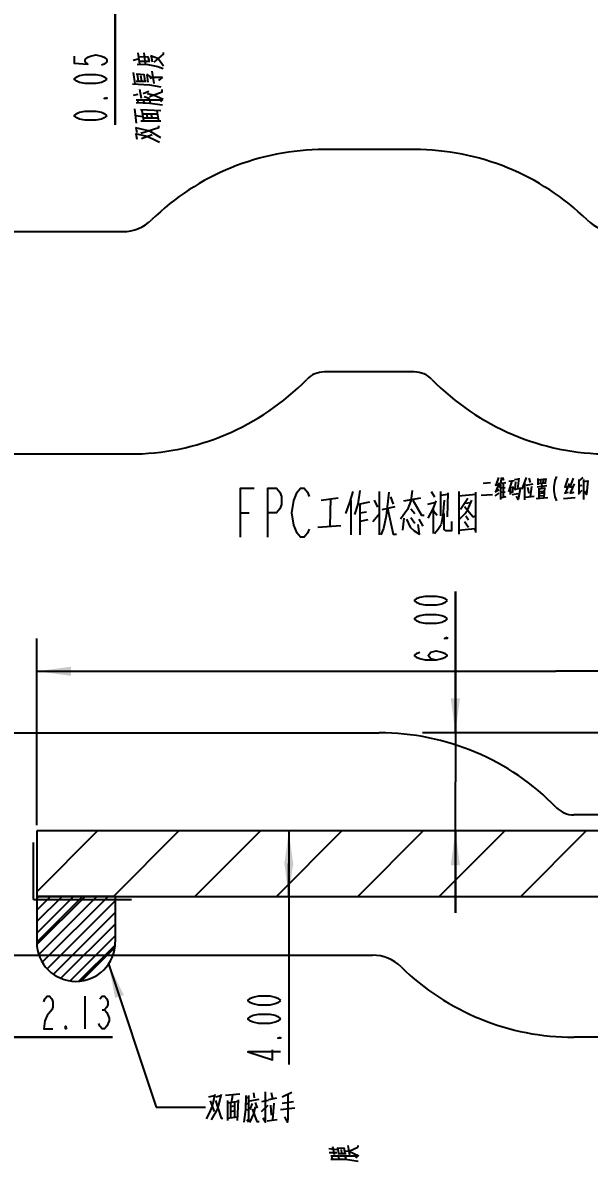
# Model space of a CAD drawing. Header units: millimetres. Extents: x 0 to 210, y 0 to 297.
# Drawn here: x 58.2 to 92.8, y 150.1 to 219.7 of the extents above; entities that cross this region are included whole.
import ezdxf

# ---------------------------------------------------------------- set-up
doc = ezdxf.new("R2010")
doc.units = ezdxf.units.MM
doc.header["$LTSCALE"] = 19.36
doc.layers.get('0').update_dxf_attribs({"linetype": 'CONTINUOUS'})
doc.styles.get("Standard").update_dxf_attribs({"font": 'SIMPLEX.SHX', "width": 0.56})
doc.dimstyles.new('DIMSTYLE_3', dxfattribs={"dimtxt": 2, "dimasz": 2.1, "dimexe": 2, "dimexo": 0.35, "dimgap": 0.5, "dimtad": 1, "dimzin": 0, "dimdsep": 46, "dimtxsty": 'STANDARD', "dimblk": '_FILLED', "dimblk1": '_FILLED', "dimblk2": '_FILLED', "dimcen": 0.09, "dimazin": 0, "dimtp": 0.01, "dimtm": 0.01, "dimtfac": 1, "dimtofl": 0, "dimtmove": 0, "dimatfit": 3, "dimldrblk": '_FILLED', "dimfxl": 1, "dimtolj": 1, "dimtzin": 0, "dimarcsym": 0})
doc.dimstyles.get("Standard").update_dxf_attribs({"dimtxt": 2, "dimasz": 2.1, "dimexe": 2, "dimexo": 0.35, "dimtad": 1, "dimzin": 0, "dimdsep": 46, "dimtxsty": 'STANDARD', "dimblk": '_FILLED', "dimblk1": '_FILLED', "dimblk2": '_FILLED', "dimcen": 0.09, "dimazin": 0, "dimtol": 1, "dimtp": 0.01, "dimtm": 0.01, "dimtfac": 1, "dimtofl": 0, "dimtmove": 0, "dimatfit": 3, "dimldrblk": '_FILLED', "dimfxl": 1, "dimtolj": 1, "dimtzin": 0, "dimarcsym": 0})

# ---------------------------------------------------------------- blocks, each defined once
blk = doc.blocks.new('_FILLED')
at = {"color": 0, "linetype": 'BYBLOCK'}
blk.add_solid([(0, 0), (-1, 0.133), (-1, -0.133)], dxfattribs=at)
blk = doc.blocks.new('*D3')
at = {"color": 2}
for p, q in [((63.866, 229.722), (63.866, 234.722)), ((63.866, 234.722), (63.866, 229.697)), ((63.866, 213.446), (63.866, 229.697)), ((63.866, 229.672), (63.866, 213.446))]:
    blk.add_line(p, q, dxfattribs=at)
at = {"color": 2, "xscale": 2.1, "yscale": 2.1, "zscale": 2.1}
for p, rotation in [((63.866, 229.722), 270), ((63.866, 229.672), 90)]:
    blk.add_blockref('_FILLED', p, dxfattribs=dict(at, rotation=rotation))
blk = doc.blocks.new('*D15')
at = {"color": 2}
for p, q in [((50.136, 168.021), (50.136, 155.664)), ((48.006, 163.323), (48.006, 155.664)), ((48.006, 157.664), (43.006, 157.664)), ((43.006, 157.664), (49.071, 157.664)), ((63.708, 157.664), (49.071, 157.664)), ((50.136, 157.664), (63.708, 157.664))]:
    blk.add_line(p, q, dxfattribs=at)
at = {"color": 2, "xscale": 2.1, "yscale": 2.1, "zscale": 2.1}
blk.add_blockref('_FILLED', (48.006, 157.664), dxfattribs=at)
at = {"color": 2, "xscale": 2.1, "yscale": 2.1, "zscale": 2.1, "rotation": 180}
blk.add_blockref('_FILLED', (50.136, 157.664), dxfattribs=at)
blk = doc.blocks.new('*D27')
at = {"color": 2}
for p, q in [((84.665, 176.273), (84.665, 184.915)), ((84.665, 184.915), (84.665, 173.273)), ((108.945, 176.273), (82.665, 176.273)), ((84.665, 165.273), (84.665, 173.273)), ((84.665, 170.273), (84.665, 165.273))]:
    blk.add_line(p, q, dxfattribs=at)
at = {"color": 2, "xscale": 2.1, "yscale": 2.1, "zscale": 2.1}
for p, rotation in [((84.665, 176.273), 270), ((84.665, 170.273), 90)]:
    blk.add_blockref('_FILLED', p, dxfattribs=dict(at, rotation=rotation))
blk = doc.blocks.new('*D28')
at = {"color": 2}
for p, q in [((74.484, 170.273), (74.484, 168.273)), ((74.484, 166.273), (74.484, 168.273)), ((74.484, 168.273), (74.484, 155.988))]:
    blk.add_line(p, q, dxfattribs=at)
at = {"color": 2, "xscale": 2.1, "yscale": 2.1, "zscale": 2.1}
for p, rotation in [((74.484, 170.273), 90), ((74.484, 166.273), 270)]:
    blk.add_blockref('_FILLED', p, dxfattribs=dict(at, rotation=rotation))
blk = doc.blocks.new('*D29')
at = {"color": 2}
for p, q in [((59.077, 170.623), (59.077, 182.034)), ((122.53, 170.623), (122.53, 182.034)), ((59.077, 180.034), (90.803, 180.034)), ((122.53, 180.034), (90.803, 180.034))]:
    blk.add_line(p, q, dxfattribs=at)
at = {"color": 2, "xscale": 2.1, "yscale": 2.1, "zscale": 2.1, "rotation": 180}
blk.add_blockref('_FILLED', (59.077, 180.034), dxfattribs=at)
at = {"color": 2, "xscale": 2.1, "yscale": 2.1, "zscale": 2.1}
blk.add_blockref('_FILLED', (122.53, 180.034), dxfattribs=at)

msp = doc.modelspace()

# ---------------------------------------------------------------- linework, layer by layer
at = {"color": 2}
for p, q in [((64.963, 217.393), (65.286, 217.473)), ((65.383, 217.153), (65.286, 217.846)), ((65.899, 217.58), (65.383, 217.606)), ((65.383, 217.34), (65.995, 217.34)), ((65.737, 217.18), (65.641, 217.846)), ((65.963, 217.34), (65.899, 217.606)), ((66.157, 217.286), (66.092, 217.633)), ((66.512, 217.473), (66.834, 217.046)), ((65.092, 215.953), (64.995, 216.646)), ((65.641, 216.513), (65.157, 216.54)), ((65.221, 216.54), (65.286, 216.113)), ((65.705, 216.113), (65.641, 216.54)), ((66.125, 216.326), (65.802, 216.54)), ((65.899, 216.06), (65.834, 216.513)), ((66.254, 215.98), (66.125, 216.726)), ((65.157, 216.113), (65.77, 216.113)), ((65.512, 216.113), (65.447, 216.433)), ((66.77, 216.353), (66.512, 216.166)), ((64.995, 215.26), (65.286, 215.313)), ((65.479, 215.046), (65.383, 215.606)), ((65.576, 215.366), (65.931, 215.5)), ((65.641, 215.18), (65.995, 215.046)), ((65.06, 214.433), (65.157, 213.553)), ((65.157, 214.966), (66.737, 214.966)), ((65.157, 214.806), (65.995, 214.78)), ((65.286, 214.806), (65.254, 214.966)), ((65.673, 214.806), (65.608, 214.94)), ((66.028, 214.78), (65.995, 214.94)), ((65.995, 214.78), (66.77, 214.673)), ((66.77, 214.966), (66.641, 214.86)), ((65.576, 213.926), (65.125, 214.006)), ((66.673, 214.3), (65.415, 214.353)), ((65.512, 214.326), (65.608, 213.686)), ((65.576, 214.113), (66.479, 214.113)), ((65.576, 213.873), (66.512, 213.873)), ((65.802, 214.06), (65.834, 213.873)), ((66.125, 213.873), (66.092, 214.06)), ((66.544, 213.686), (66.447, 214.3)), ((65.221, 212.966), (65.157, 213.26)), ((65.447, 213.686), (66.673, 213.686)), ((65.221, 212.54), (65.157, 212.886)), ((65.479, 212.62), (66.125, 212.86)), ((86.356, 191.535), (86.816, 191.584)), ((87.096, 191.414), (87.296, 191.463)), ((87.296, 191.874), (87.136, 191.414)), ((87.336, 191.56), (87.136, 191.051)), ((87.416, 191.511), (87.416, 190.543)), ((87.756, 191.56), (87.476, 191.511)), ((87.636, 191.705), (87.576, 191.874)), ((87.596, 191.535), (87.596, 190.713)), ((88.116, 191.68), (87.916, 191.003)), ((87.936, 191.656), (88.256, 191.705)), ((88.276, 191.753), (88.536, 191.801)), ((88.336, 191.608), (88.296, 191.172)), ((88.536, 191.85), (88.456, 191.197)), ((88.996, 191.874), (88.736, 191.172)), ((88.896, 191.584), (88.896, 190.519)), ((88.996, 191.414), (89.416, 191.487)), ((89.156, 191.85), (89.236, 191.584)), ((89.696, 191.826), (89.696, 191.439)), ((90.196, 191.777), (89.696, 191.729)), ((89.696, 191.511), (90.216, 191.56)), ((89.876, 191.729), (89.876, 191.56)), ((89.956, 191.463), (89.936, 191.172)), ((90.036, 191.729), (90.016, 191.56)), ((90.176, 191.56), (90.216, 191.826)), ((91.536, 191.85), (91.356, 191.293)), ((91.616, 191.511), (91.376, 190.93)), ((91.856, 191.85), (91.656, 191.293)), ((91.916, 191.487), (91.676, 190.93)), ((92.456, 191.874), (92.216, 191.68)), ((92.216, 191.753), (92.216, 190.906)), ((92.496, 191.753), (92.496, 190.543)), ((92.496, 191.632), (92.736, 191.68)), ((78.389, 191.032), (78.189, 190.355)), ((80.029, 188.371), (80.029, 191.032)), ((83.189, 191.032), (83.389, 190.693)), ((83.749, 191.032), (83.749, 189.532)), ((84.229, 190.839), (83.749, 190.79)), ((84.189, 189.484), (84.229, 190.935)), ((84.869, 191.032), (84.869, 188.419)), ((85.909, 190.839), (84.869, 190.742)), ((85.909, 188.516), (85.909, 190.984)), ((86.236, 190.81), (86.936, 190.834)), ((87.096, 191.003), (87.336, 191.148)), ((87.096, 190.761), (87.336, 190.93)), ((87.476, 191.245), (87.716, 191.269)), ((87.476, 190.979), (87.716, 191.003)), ((88.016, 191.342), (88.016, 190.834)), ((88.016, 191.269), (88.176, 191.293)), ((88.176, 190.979), (88.016, 190.955)), ((88.136, 190.834), (88.496, 190.906)), ((88.176, 191.342), (88.156, 190.979)), ((88.276, 191.148), (88.616, 191.221)), ((88.956, 190.689), (89.476, 190.737)), ((89.076, 191.293), (89.156, 190.93)), ((89.316, 191.342), (89.236, 190.713)), ((89.656, 191.318), (90.256, 191.39)), ((90.116, 191.221), (89.776, 191.172)), ((89.776, 191.221), (89.776, 190.592)), ((89.776, 191.027), (90.036, 191.051)), ((90.036, 190.93), (89.776, 190.882)), ((89.776, 190.761), (90.036, 190.785)), ((90.096, 190.64), (90.136, 191.269)), ((91.336, 191.293), (91.536, 191.342)), ((91.336, 190.93), (91.576, 190.979)), ((91.636, 191.293), (91.836, 191.342)), ((91.656, 190.93), (91.916, 190.979)), ((92.196, 190.858), (92.416, 191.1)), ((92.216, 191.366), (92.416, 191.414)), ((76.469, 190.5), (77.509, 190.645)), ((77.029, 190.597), (76.989, 188.903)), ((78.189, 190.355), (77.949, 189.677)), ((78.269, 190.5), (78.269, 188.371)), ((78.749, 190.258), (79.429, 190.403)), ((78.829, 190.258), (78.829, 188.371)), ((79.709, 190.5), (79.909, 190.064)), ((80.189, 189.919), (80.989, 190.113)), ((80.709, 190.693), (80.869, 190.258)), ((81.509, 190.452), (82.549, 190.645)), ((82.989, 190.258), (83.389, 190.355)), ((85.429, 190.597), (84.989, 189.919)), ((85.269, 190.306), (85.589, 190.355)), ((87.476, 190.664), (87.776, 190.713)), ((89.596, 190.592), (90.316, 190.664)), ((91.276, 190.592), (91.996, 190.664)), ((71.529, 189.726), (72.054, 189.726)), ((78.829, 189.726), (79.229, 189.774)), ((79.629, 189.193), (80.029, 189.677)), ((81.509, 189.387), (81.429, 188.661)), ((81.949, 189.968), (82.189, 189.677)), ((81.949, 189.435), (82.189, 189.097)), ((83.309, 190.016), (83.309, 188.468)), ((83.309, 189.871), (83.549, 189.581)), ((84.909, 189.339), (85.269, 189.677)), ((85.309, 189.532), (85.469, 189.29)), ((76.269, 188.855), (77.669, 188.952)), ((79.309, 189.29), (78.829, 189.193)), ((82.429, 189.339), (82.669, 188.903)), ((84.869, 188.661), (85.829, 188.758)), ((85.229, 189.193), (85.469, 188.855)), ((85.909, 188.613), (85.829, 188.758)), ((59.077, 166.556), (62.794, 170.273)), ((63.772, 166.273), (67.772, 170.273)), ((68.75, 166.273), (72.75, 170.273)), ((73.728, 166.273), (77.728, 170.273)), ((78.706, 166.273), (82.706, 170.273)), ((83.684, 166.273), (87.684, 170.273)), ((88.662, 166.273), (92.662, 170.273)), ((59.077, 166.139), (59.211, 166.273)), ((59.077, 165.432), (59.918, 166.273)), ((59.077, 164.725), (60.625, 166.273)), ((59.077, 164.018), (61.332, 166.273)), ((59.077, 163.473), (61.877, 166.273)), ((59.087, 163.321), (62.039, 166.273)), ((59.2, 162.727), (62.746, 166.273)), ((59.419, 162.239), (63.453, 166.273)), ((59.726, 161.839), (63.877, 165.989)), ((60.101, 161.507), (63.877, 165.282)), ((60.561, 161.26), (63.877, 164.575)), ((61.114, 161.106), (63.877, 163.868)), ((61.662, 161.08), (63.869, 163.288)), ((61.819, 161.103), (63.852, 163.136)), ((62.028, 160.164), (62.028, 158.164)), ((63.078, 159.33), (63.218, 159.33)), ((69.598, 154.023), (69.944, 154.088)), ((70.024, 154.023), (70.318, 154.088)), ((71.491, 154.185), (70.611, 154.088)), ((70.984, 153.668), (71.064, 154.12)), ((71.864, 154.088), (71.838, 153.249)), ((71.864, 153.959), (72.024, 153.991)), ((72.024, 154.088), (72.024, 152.507)), ((72.104, 153.765), (72.664, 153.862)), ((72.318, 154.249), (72.371, 153.959)), ((73.731, 153.927), (73.251, 153.83)), ((73.411, 154.281), (73.491, 153.894)), ((74.664, 154.281), (74.078, 153.991)), ((69.678, 153.765), (69.918, 153.12)), ((70.744, 153.797), (70.744, 152.572)), ((71.384, 153.733), (70.744, 153.636)), ((70.931, 153.668), (70.931, 152.733)), ((71.118, 153.443), (70.931, 153.41)), ((70.931, 153.12), (71.118, 153.152)), ((71.171, 153.668), (71.171, 152.765)), ((71.358, 152.572), (71.411, 153.83)), ((71.838, 153.249), (71.731, 152.475)), ((71.838, 153.217), (71.998, 153.249)), ((71.864, 153.572), (71.998, 153.636)), ((72.238, 153.604), (72.104, 153.249)), ((72.424, 153.668), (72.558, 153.314)), ((73.224, 153.797), (72.824, 153.701)), ((72.824, 153.12), (73.224, 153.507)), ((73.358, 153.507), (73.411, 152.894)), ((73.518, 152.604), (73.598, 153.636)), ((73.971, 153.249), (74.851, 153.346)), ((74.078, 153.636), (74.771, 153.733)), ((70.744, 152.701), (71.358, 152.797)), ((72.024, 152.475), (71.918, 152.604)), ((73.171, 152.539), (73.784, 152.636)), ((76.927, 150.85), (77.443, 150.797)), ((76.959, 150.61), (77.411, 150.61)), ((77.153, 150.21), (77.121, 150.397)), ((77.282, 150.477), (77.185, 150.957)), ((77.443, 150.903), (77.863, 150.877)), ((77.54, 150.557), (77.475, 150.903)), ((77.475, 150.557), (77.992, 150.557)), ((77.734, 150.557), (77.701, 150.797)), ((77.927, 150.557), (77.863, 150.903)), ((78.217, 150.423), (78.121, 151.037)), ((78.217, 150.717), (78.701, 150.93)), ((78.734, 150.93), (78.734, 151.037)), ((77.572, 150.21), (77.54, 150.343)), ((77.992, 150.21), (77.959, 150.343))]:
    msp.add_line(p, q, dxfattribs=at)
at = {"color": 7}
for p, q in [((82.157, 211.936), (76.657, 211.936)), ((35.876, 206.92), (64.352, 206.92)), ((82.157, 198.336), (76.657, 198.336)), ((35.876, 193.32), (64.767, 193.32)), ((49.006, 176.273), (80.014, 176.273)), ((97.405, 171.257), (91.905, 171.257)), ((49.006, 162.673), (79.599, 162.673)), ((97.405, 157.657), (91.905, 157.657))]:
    msp.add_line(p, q, dxfattribs=at)
at = {"color": 4}
for p, q in [((59.077, 170.273), (59.077, 163.473)), ((122.53, 170.273), (59.077, 170.273)), ((58.877, 166.073), (58.877, 169.573)), ((58.877, 166.073), (64.877, 166.073)), ((59.077, 166.273), (59.077, 163.473)), ((63.877, 166.273), (59.077, 166.273)), ((59.077, 166.273), (122.53, 166.273)), ((63.877, 166.273), (63.877, 163.473)), ((63.877, 166.273), (63.877, 163.473))]:
    msp.add_line(p, q, dxfattribs=at)
at = {"color": 2}
for points in [[(61.366, 217.646), (61.366, 217.226), (62.2, 217.156), (62.033, 217.296), (62.033, 217.436), (62.2, 217.576), (62.366, 217.646), (62.7, 217.716), (63.033, 217.646), (63.2, 217.576), (63.366, 217.436), (63.366, 217.296), (63.2, 217.156), (63.033, 217.086)], [(66.512, 217.473), (66.318, 217.553), (66.028, 217.66)], [(66.254, 217.286), (66.834, 217.766), (66.834, 217.873)], [(63.366, 216.246), (63.2, 216.106), (63.033, 216.036), (62.7, 215.966), (62.033, 215.966), (61.7, 216.036), (61.533, 216.106), (61.366, 216.246), (61.533, 216.386), (61.7, 216.456), (62.033, 216.526), (62.7, 216.526), (63.033, 216.456), (63.2, 216.386), (63.366, 216.246)], [(65.221, 217.153), (65.866, 217.126), (66.479, 217.02), (66.802, 216.886)], [(64.931, 215.953), (65.963, 215.9), (66.673, 215.766)], [(65.995, 216.3), (66.189, 216.353), (66.77, 216.353)], [(63.366, 215.126), (63.366, 215.056), (63.2, 215.056), (63.366, 215.126)], [(65.834, 215.366), (66.221, 215.286), (66.802, 215.02)], [(65.963, 215.18), (66.737, 215.473), (66.737, 215.606)], [(63.366, 214.006), (63.2, 213.866), (63.033, 213.796), (62.7, 213.726), (62.033, 213.726), (61.7, 213.796), (61.533, 213.866), (61.366, 214.006), (61.533, 214.146), (61.7, 214.216), (62.033, 214.286), (62.7, 214.286), (63.033, 214.216), (63.2, 214.146), (63.366, 214.006)], [(65.092, 213.286), (65.963, 213.073), (66.641, 212.673)], [(65.447, 212.94), (66.544, 213.286), (66.544, 213.393)], [(65.092, 212.913), (65.802, 212.753), (66.221, 212.566), (66.576, 212.38)], [(87.476, 191.874), (87.416, 191.535), (87.316, 191.245)], [(90.848, 191.947), (90.743, 191.697), (90.691, 191.322), (90.691, 191.072), (90.743, 190.697), (90.848, 190.447)], [(92.756, 191.705), (92.676, 190.834), (92.576, 191.051)], [(71.529, 188.226), (71.529, 191.226), (72.369, 191.226)], [(73.209, 188.226), (73.209, 191.226), (73.734, 191.226), (73.944, 190.976), (74.049, 190.726), (74.049, 190.226), (73.944, 189.976), (73.734, 189.726), (73.209, 189.726)], [(74.784, 190.476), (74.994, 190.976), (75.204, 191.226), (75.414, 191.226), (75.624, 190.976), (75.729, 190.726)], [(78.829, 191.081), (78.709, 190.258), (78.509, 189.629)], [(80.589, 190.984), (80.429, 189.532), (80.269, 188.758), (80.109, 188.371)], [(82.029, 191.081), (81.949, 190.452), (81.749, 189.919), (81.309, 189.339)], [(88.636, 191.269), (88.496, 190.543), (88.396, 190.737)], [(75.729, 188.726), (75.624, 188.476), (75.414, 188.226), (75.204, 188.226), (74.994, 188.476), (74.889, 188.726), (74.784, 188.976), (74.679, 189.726), (74.784, 190.476)], [(82.069, 190.5), (82.589, 189.581), (82.749, 189.581)], [(83.469, 190.452), (83.309, 190.016), (82.989, 189.387)], [(83.989, 190.5), (83.909, 189.581), (83.789, 189)], [(85.229, 190.113), (85.749, 189.484), (85.869, 189.532)], [(85.269, 189.677), (85.429, 189.919), (85.669, 190.5)], [(80.509, 190.016), (80.869, 188.419), (81.069, 188.419)], [(84.429, 189.193), (84.429, 188.613), (84.109, 188.613), (83.989, 188.71), (83.989, 189.677)], [(81.669, 189.339), (81.909, 188.855), (82.149, 188.613), (82.469, 188.419), (82.389, 189)], [(83.389, 188.468), (83.589, 188.71), (83.789, 189)], [(84.165, 184.355), (83.998, 184.215), (83.832, 184.145), (83.498, 184.075), (82.832, 184.075), (82.498, 184.145), (82.332, 184.215), (82.165, 184.355), (82.332, 184.495), (82.498, 184.565), (82.832, 184.635), (83.498, 184.635), (83.832, 184.565), (83.998, 184.495), (84.165, 184.355)], [(84.165, 183.235), (83.998, 183.095), (83.832, 183.025), (83.498, 182.955), (82.832, 182.955), (82.498, 183.025), (82.332, 183.095), (82.165, 183.235), (82.332, 183.375), (82.498, 183.445), (82.832, 183.515), (83.498, 183.515), (83.832, 183.445), (83.998, 183.375), (84.165, 183.235)], [(84.165, 182.115), (84.165, 182.045), (83.998, 182.045), (84.165, 182.115)], [(83.498, 180.715), (83.165, 180.785), (82.998, 180.995), (83.165, 181.205), (83.498, 181.275), (83.832, 181.205), (83.998, 181.135), (84.165, 180.995), (83.998, 180.855), (83.832, 180.785), (83.498, 180.715), (82.832, 180.715), (82.498, 180.785), (82.332, 180.855), (82.165, 180.995), (82.332, 181.135), (82.498, 181.205)], [(59.508, 159.83), (59.578, 159.997), (59.718, 160.164), (59.858, 160.164), (59.998, 159.997), (60.068, 159.83), (60.068, 159.497), (59.998, 159.33), (59.718, 158.997)], [(62.938, 159.997), (63.078, 160.164), (63.218, 160.164), (63.358, 159.997), (63.428, 159.83), (63.428, 159.664), (63.358, 159.497), (63.218, 159.33), (63.358, 159.164)], [(73.984, 159.908), (73.817, 159.768), (73.651, 159.698), (73.317, 159.628), (72.651, 159.628), (72.317, 159.698), (72.151, 159.768), (71.984, 159.908), (72.151, 160.048), (72.317, 160.118), (72.651, 160.188), (73.317, 160.188), (73.651, 160.118), (73.817, 160.048), (73.984, 159.908)], [(59.718, 158.997), (59.578, 158.664), (59.508, 158.164), (60.068, 158.164)], [(63.358, 159.164), (63.498, 158.83), (63.498, 158.664)], [(73.984, 158.788), (73.817, 158.648), (73.651, 158.578), (73.317, 158.508), (72.651, 158.508), (72.317, 158.578), (72.151, 158.648), (71.984, 158.788), (72.151, 158.928), (72.317, 158.998), (72.651, 159.068), (73.317, 159.068), (73.651, 158.998), (73.817, 158.928), (73.984, 158.788)], [(60.908, 158.164), (60.838, 158.164), (60.838, 158.33), (60.908, 158.164)], [(63.498, 158.664), (63.358, 158.33), (63.218, 158.164), (63.078, 158.164), (62.938, 158.33), (62.868, 158.497)], [(73.984, 157.668), (73.984, 157.598), (73.817, 157.598), (73.984, 157.668)], [(73.984, 156.758), (71.984, 156.758), (73.484, 156.268), (73.484, 156.898)], [(69.971, 154.152), (69.811, 153.443), (69.624, 153.023), (69.438, 152.668)], [(70.344, 154.152), (70.131, 153.281), (69.731, 152.604)], [(72.904, 152.733), (73.064, 152.475), (73.064, 154.314)], [(74.424, 154.12), (74.424, 152.733), (74.398, 152.475), (74.238, 152.797)], [(69.998, 153.797), (70.344, 152.701), (70.451, 152.701)], [(72.424, 153.41), (72.344, 153.023), (72.078, 152.443)], [(72.238, 153.281), (72.531, 152.507), (72.664, 152.507)], [(77.056, 150.397), (78.701, 150.397), (78.572, 150.263)], [(77.895, 150.717), (78.153, 150.69), (78.766, 150.397)], [(77.056, 150.21), (77.959, 150.21), (78.734, 150.077)]]:
    msp.add_lwpolyline(points, dxfattribs=at)
at = {"color": 7}
for centre, radius, start, end in [((76.657, 196.836), 15.1, 90, 134.35876), ((82.157, 196.836), 15.1, 45.64124, 90), ((64.352, 209.42), 2.5, 270, 314.35876), ((94.462, 209.42), 2.5, 225.64124, 270), ((64.767, 208.42), 15.1, 270, 315.74876), ((76.657, 196.836), 1.5, 90, 135.74876), ((82.157, 196.836), 1.5, 44.25124, 90), ((94.047, 208.42), 15.1, 224.25124, 270), ((80.014, 161.173), 15.1, 44.25124, 90), ((91.905, 172.757), 1.5, 224.25124, 270), ((79.599, 160.173), 2.5, 45.64124, 90), ((91.905, 172.757), 15.1, 225.64124, 270)]:
    msp.add_arc(centre, radius, start, end, dxfattribs=at)
at = {"color": 4}
msp.add_arc((61.477, 163.473), 2.4, 180, 360, dxfattribs=at)
msp.add_arc((61.477, 163.473), 2.4, 180, 360, dxfattribs=at)

# ---------------------------------------------------------------- dimensions: what is measured, and where the dimension line sits
at = {"color": 2}
dim = msp.add_linear_dim(base=(63.866, 229.722), p1=(107.283, 229.672), p2=(43.829, 229.722), angle=90, text='<>\\P双面胶厚度', dimstyle='DIMSTYLE_3', dxfattribs=at)
dim.commit()
dim.dimension.update_dxf_attribs({"geometry": '*D3', "text_midpoint": (63.866, 213.446), "dimtype": 160})
for base, p1, p2, picture, middle in [((84.665, 176.273), (122.53, 170.273), (109.295, 176.273), '*D27', (84.665, 180.435)), ((74.484, 170.273), (59.077, 166.273), (59.077, 170.273), '*D28', (74.484, 155.988))]:
    dim = msp.add_linear_dim(base=base, p1=p1, p2=p2, angle=90, dimstyle='DIMSTYLE_3', dxfattribs=at)
    dim.commit()
    dim.dimension.update_dxf_attribs({"geometry": picture, "text_midpoint": middle, "dimtype": 160})
for base, p1, p2, picture, middle in [((122.53, 180.034), (59.077, 170.273), (122.53, 170.273), '*D29', (94.765, 180.034)), ((50.136, 157.664), (48.006, 163.673), (50.136, 168.371), '*D15', (59.228, 157.664))]:
    dim = msp.add_linear_dim(base=base, p1=p1, p2=p2, dimstyle='DIMSTYLE_3', dxfattribs=at)
    dim.commit()
    dim.dimension.update_dxf_attribs({"geometry": picture, "text_midpoint": middle, "dimtype": 160})

# ---------------------------------------------------------------- leaders
msp.add_leader([(63.474, 162.142), (66.384, 153.378), (69.384, 153.378)], dimstyle='STANDARD', override={"dimtad": 0}, dxfattribs=at)

doc.saveas('drawing.dxf')
